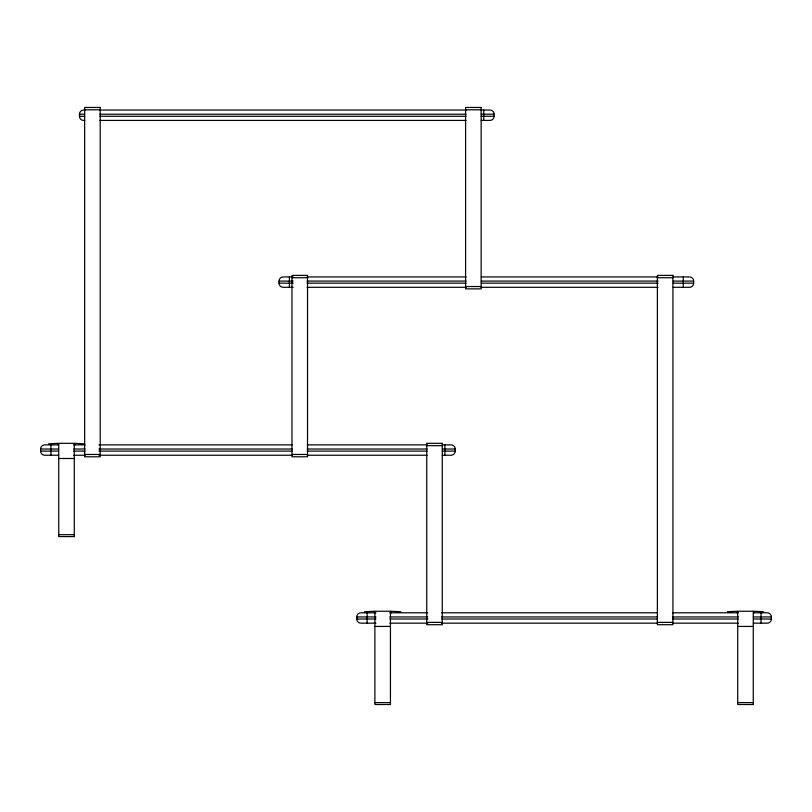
<?xml version="1.0" encoding="UTF-8"?>
<svg xmlns="http://www.w3.org/2000/svg" width="812" height="812" viewBox="0 0 812 812"><rect width="100%" height="100%" fill="white"/><g stroke="black" fill="none" stroke-linecap="round" stroke-linejoin="round"><path stroke-width="1.22" d="M48.375 443.839L58.22 443.322L58.22 445.128M364.537 611.761L374.383 611.243L374.383 613.06M727.349 611.761L737.194 611.243L737.194 613.06M84.651 109.793L100.201 109.793M465.601 109.793L481.151 109.793M84.803 110.056L83.616 110.056A4.151 4.151 0 0 0 79.474 114.198L79.474 116.268A4.151 4.151 0 0 0 83.616 120.42L84.803 120.42M99.937 110.056L466.068 110.056M481.222 110.056L489.961 110.056A4.151 4.151 0 0 1 494.112 114.198L494.112 116.268A4.151 4.151 0 0 1 489.961 120.42L481.222 120.42M79.474 114.198L84.651 114.198M99.937 114.198L466.068 114.198M481.222 114.198L494.112 114.198M79.474 116.268L84.651 116.268M99.937 116.268L466.068 116.268M481.222 116.268L494.112 116.268M99.937 120.42L466.068 120.42M293.173 276.943L283.165 276.943A4.151 4.151 0 0 0 279.013 281.094L279.013 283.165A4.151 4.151 0 0 0 283.165 287.306L293.173 287.306M307.058 276.943L466.139 276.943M481.283 276.943L658.035 276.943M673.189 276.943L689.51 276.943A4.151 4.151 0 0 1 693.651 281.094L693.651 283.165A4.151 4.151 0 0 1 689.51 287.306L673.189 287.306M291.975 277.724L307.525 277.724M657.375 277.724L672.925 277.724M279.013 281.094L293.173 281.094M307.058 281.094L466.139 281.094M481.283 281.094L658.035 281.094M673.189 281.094L693.651 281.094M279.013 283.165L293.173 283.165M307.058 283.165L466.139 283.165M481.283 283.165L658.035 283.165M673.189 283.165L693.651 283.165M465.601 286.534L481.151 286.534M307.058 287.306L466.139 287.306M481.283 287.306L658.035 287.306M58.545 444.874L44.751 444.874A4.151 4.151 0 0 0 40.6 449.016L40.6 451.096A4.151 4.151 0 0 0 44.751 455.238L58.545 455.238M73.689 444.874L85.057 444.874M98.942 444.874L292.107 444.874M307.261 444.874L427.193 444.874M442.347 444.874L451.096 444.874A4.151 4.151 0 0 1 455.238 449.016L455.238 451.096A4.151 4.151 0 0 1 451.096 455.238L442.347 455.238M426.736 445.646L442.276 445.646M40.6 449.016L58.545 449.016M73.689 449.016L85.057 449.016M98.942 449.016L292.107 449.016M307.261 449.016L427.193 449.016M442.347 449.016L455.238 449.016M40.6 451.096L58.545 451.096M73.689 451.096L85.057 451.096M98.942 451.096L292.107 451.096M307.261 451.096L427.193 451.096M442.347 451.096L455.238 451.096M84.651 454.456L100.201 454.456M291.975 454.456L307.525 454.456M73.689 455.238L85.057 455.238M98.942 455.238L292.107 455.238M307.261 455.238L427.193 455.238M58.738 458.496L74.288 458.496M58.738 534.692L74.288 534.692M375.966 612.796L360.904 612.796A4.151 4.151 0 0 0 356.762 616.947L356.762 619.018A4.151 4.151 0 0 0 360.904 623.169L375.966 623.169M389.851 612.796L427.731 612.796M441.616 612.796L657.507 612.796M672.661 612.796L738.311 612.796M753.455 612.796L767.249 612.796A4.151 4.151 0 0 1 771.4 616.947L771.4 619.018A4.151 4.151 0 0 1 767.249 623.169L753.455 623.169M356.762 616.947L375.966 616.947M389.851 616.947L427.731 616.947M441.616 616.947L657.507 616.947M672.661 616.947L738.311 616.947M753.455 616.947L771.4 616.947M356.762 619.018L375.966 619.018M389.851 619.018L427.731 619.018M441.616 619.018L657.507 619.018M672.661 619.018L738.311 619.018M753.455 619.018L771.4 619.018M426.736 622.388L442.276 622.388M657.375 622.388L672.925 622.388M389.851 623.169L427.731 623.169M441.616 623.169L657.507 623.169M672.661 623.169L738.311 623.169M374.9 626.428L390.45 626.428M737.712 626.428L753.262 626.428M374.9 702.624L390.45 702.624M737.712 702.624L753.262 702.624M763.625 611.761L753.78 611.243L753.78 613.06M400.813 611.761L390.968 611.243L390.968 613.06M84.651 443.839L74.805 443.322L74.805 445.128M761.037 612.796L761.037 623.169M683.288 276.943L683.288 287.306M483.749 110.056L483.749 120.42M444.874 444.874L444.874 455.238M367.125 612.796L367.125 623.169M289.387 276.943L289.387 287.306M50.963 444.874L50.963 455.238M74.288 536.59L58.738 536.59L58.738 443.322L74.288 443.322L74.288 536.59M390.45 704.522L374.9 704.522L374.9 611.243L390.45 611.243L390.45 704.522M753.262 704.522L737.712 704.522L737.712 611.243L753.262 611.243L753.262 704.522M100.201 107.458L84.651 107.458L84.651 456.791L100.201 456.791L100.201 107.458M481.151 107.458L465.601 107.458L465.601 288.869L481.151 288.869L481.151 107.458M307.525 275.39L291.975 275.39L291.975 456.791L307.525 456.791L307.525 275.39M672.925 275.39L657.375 275.39L657.375 624.722L672.925 624.722L672.925 275.39M442.276 443.322L426.736 443.322L426.736 624.722L442.276 624.722L442.276 443.322"/></g></svg>
